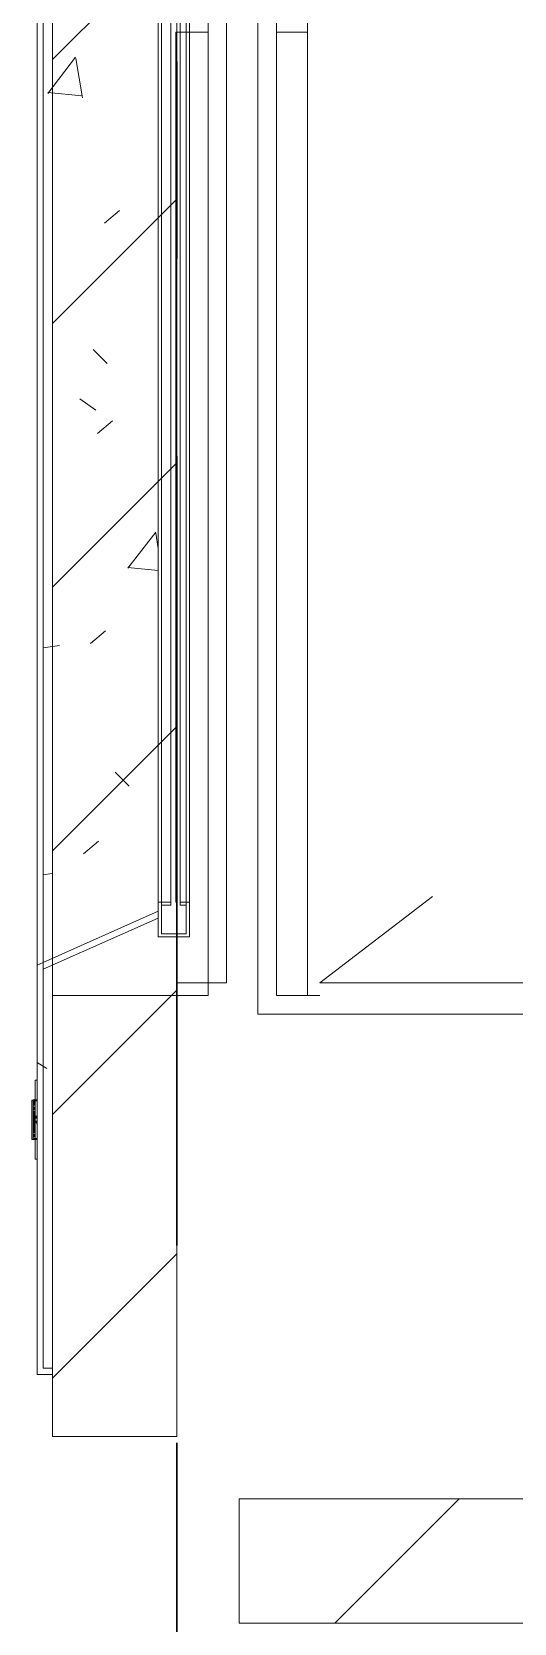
# Model space of a CAD drawing. Header units: millimetres. Extents: x -4000 to 187956, y -58990 to 162485.
# Drawn here: x 122766 to 123543, y 10400 to 12960 of the extents above; entities that cross this region are included whole.
import ezdxf

# ---------------------------------------------------------------- set-up
doc = ezdxf.new("R2010")
doc.units = ezdxf.units.MM
for name, pattern in [('Dash', [600, 300, -300]), ('Dash_2_', [635, 317.5, -317.5]), ('Grid Line', [2222.5, 1270, -317.5, 317.5, -317.5]), ('Grid Line 12_5mm', [2150, 1250, -300, 300, -300])]:
    doc.linetypes.add(name, pattern=pattern)
for name, color, linetype, lineweight in [('A-DOOR', 31, 'Continuous', 13), ('A-DOOR-HDLN', 31, 'Dash_2_', 13), ('A-WALL', 113, 'Continuous', 13), ('A-WALL-PATT', 111, 'Continuous', 13), ('S-GRID', 1, 'Continuous', 30)]:
    doc.layers.add(name, color=color, linetype=linetype, lineweight=lineweight)
pattern_1 = [(45, (0, 0), (-212.132, 212.132), [])]

# ---------------------------------------------------------------- blocks, each defined once
blk = doc.blocks.new('VSC-THANG MÁY 2 - 3060x4090-335206-FFS - TANG 1')
at = {"layer": 'A-DOOR', "lineweight": 9}
h = blk.add_hatch(dxfattribs=at)
h.set_pattern_fill('FP_27', color=256, style=0, pattern_type=2)
h.set_pattern_definition([(142.528, (13035, -101435.83), (63.7548, 665.734), [73.55, -809.046]), (84.53, (13035, -101435.8), (-764.226, -128.79), [55.732, -613.048]), (189.565, (13040.3, -101380.35), (-700.4678, 536.9537), [64.584, -710.419]), (138.764, (12831.8, -101435.8), (168.169, 990.573), [109.674, -1206.419]), (186.066, (12845.8, -101353.3), (-989.697, 867.525), [97.033, -1067.36]), (80.365, (12831.8, -101435.8), (-989.706, 867.516), [83.729, -921.017]), (112.792, (12882.6, -101343), (409.058, 554.0287), [70.493, -775.42]), (53.56, (12882.6, -101343), (-736.752, 225.836), [57.39, -631.287]), (162.958, (12916.7, -101296.84), (-327.689, 779.8634), [64.216, -706.372]), (130.028, (13035.01, -101435.83), (-338.21994, 11.28834), [31.734, -595.261, 31.734, -1249.664]), (130.028, (13035.01, -101435.83), (-338.21994, 11.28834), [-658.73, -612.571, 31.734, -605.359]), (98.201, (13035, -101435.83), (-400.7246, 244.1681), [30.681, -324.475, 30.681, -796.312]), (98.201, (13035, -101435.83), (-400.7246, 244.1681), [-385.837, -561.556, 30.681, -204.075]), (55.11, (13035, -101642.8), (22.91264, 495.4734), [31.494, -207.094, 31.494, -1700.653]), (55.11, (13035, -101642.8), (22.91264, 495.4734), [-270.081, -712.9, 31.494, -956.259]), (44.913, (13035, -101735.63), (-101.7087, 541.2912), [31.985, -283.018, 31.985, -1182.474]), (44.913, (13035, -101735.63), (-101.7087, 541.2912), [-346.988, -470.082, 31.985, -680.407])])
h.paths.add_polyline_path([(1583, -100), (1500.6, 85), (-1350.6, 85), (-1433, -100), (602.7, -100)])
h = blk.add_hatch(dxfattribs=at)
h.set_pattern_fill('FP_28', color=256, style=0, pattern_type=2)
h.set_pattern_definition([(140, (13035, -122885), (63.7558, 728.7365), [76.2, -838.2]), (85, (13035, -122885), (-764.2276, -140.9716), [60.96, -670.56]), (190.451, (13040.3, -122824.3), (-700.4668, 587.77), [64.76, -712.36]), (136.184, (12831.8, -122885), (168.171, 1084.316), [114.3, -1257.3]), (186.636, (12845.8, -122794.6), (-989.71, 949.61), [97.14, -1068.54]), (81.184, (12831.8, -122885), (-989.701, 949.621), [91.44, -1005.84]), (111, (12882.6, -122783.4), (409.0606, 606.458), [76.2, -838.2]), (56, (12882.6, -122783.4), (-736.753, 247.2083), [60.96, -670.56]), (161.451, (12916.7, -122732.86), (-327.6855, 853.6683), [64.76, -712.36]), (127.5, (13035, -122885), (-338.2201, 12.3547), [33.528, -628.904, 33.528, -647.192, -673.1]), (127.5, (13035, -122885), (-338.2201, 12.3547), [-1343.152, 33.528, -639.572]), (97.5, (13035, -122885), (-400.7221, 267.2789), [33.528, -354.584, 33.528, -613.664, -256.54]), (97.5, (13035, -122885), (-400.7221, 267.2789), [-1035.304, 33.528, -223.012]), (57.5, (13035, -123111.57), (22.91534, 542.36333), [33.528, -220.472, 33.528, -1810.512]), (57.5, (13035, -123111.57), (22.91534, 542.36333), [-287.528, -758.952, 33.528, -1018.032]), (47.5, (13035, -123213.17), (-101.7071, 592.517), [33.528, -296.672, 33.528, -1239.52]), (47.5, (13035, -123213.17), (-101.7071, 592.517), [-363.728, -492.76, 33.528, -713.232])])
h.paths.add_polyline_path([(2235, -110), (2235, -85), (-2085, -85), (-2085, -110), (1770.7, -110)])
at = {"layer": 'A-DOOR', "color": 5, "lineweight": 15}
for p, q in [((-1380.9, 135), (1530.9, 135)), ((1530.9, 135), (1530.9, 116)), ((2235, -85), (2235, -110)), ((2235, -110), (-2085, -110)), ((1761.5, -110), (1761.5, -113.2)), ((1888.5, -113.2), (1761.5, -113.2)), ((1793.3, -113.2), (1793.3, -116.3)), ((1793.3, -116.3), (1797.5, -116.3)), ((1793.4, -116.3), (1793.4, -118.5)), ((1793.4, -118.5), (1794.5, -118.5)), ((1793.4, -118.5), (1856.9, -118.5)), ((1794.8, -113.2), (1794.8, -114.8)), ((1797.7, -116.3), (1802.5, -116.3)), ((1802.7, -116.3), (1809.1, -116.3)), ((1816.8, -116.3), (1809.3, -116.3)), ((1809.3, -116.3), (1816.8, -116.3)), ((1825, -116.3), (1817, -116.3)), ((1856.9, -116.3), (1825.2, -116.3)), ((1855.2, -114.8), (1855.2, -113.2)), ((1855.7, -116.3), (1856.8, -116.3)), ((1855.9, -118.5), (1856.9, -118.5)), ((1856.8, -116.3), (1856.8, -113.2)), ((1856.9, -118.5), (1856.9, -116.3)), ((1888.5, -113.2), (1888.5, -110))]:
    blk.add_line(p, q, dxfattribs=at)
at = {"layer": 'A-DOOR', "color": 171, "lineweight": 15}
for p, q in [((1525.9, 130), (-1375.9, 130)), ((1480, 130), (-1330, 130)), ((1475, 135), (-1325, 135)), ((1475, 130), (1475, 135)), ((1475, 135), (1530.9, 135)), ((1475, 130), (1475, 135)), ((1525.9, 130), (1480, 130)), ((1480, 130), (1480, 120)), ((1525.9, 116), (1525.9, 130)), ((1525.9, 116), (1525.9, 130)), ((1530.9, 135), (1530.9, 116)), ((1480, 120), (-1330, 120)), ((1530.9, 115), (1530.9, 85)), ((1530.9, 85), (-1380.9, 85)), ((1500.6, 85), (1583, -100)), ((-2085, -85), (2235, -85)), ((-2075, -100), (2225, -100)), ((1583, -100), (-1433, -100)), ((1576.5, -110), (1572.1, -100)), ((1576.5, -110), (1572.1, -100)), ((1583, -100), (2225, -100)), ((2225, -100), (2225, -85)), ((2225, -100), (2225, -85)), ((2235, -85), (2235, -110)), ((1576.5, -110), (-1426.5, -110)), ((1761.5, -110), (1576.5, -110)), ((1761.5, -110), (1888.5, -110)), ((1761.5, -110), (1761.5, -113.2)), ((1761.5, -113.2), (1793.3, -113.2)), ((1793.3, -110), (1793.3, -113.2)), ((1793.3, -113.2), (1793.3, -116.3)), ((1793.3, -116.3), (1794.3, -116.3)), ((1793.3, -116.3), (1794.3, -116.3)), ((1797.4, -116.3), (1793.4, -116.3)), ((1794.5, -116.3), (1793.4, -116.3)), ((1794.5, -118.5), (1808.6, -118.5)), ((1794.8, -110), (1794.8, -113.2)), ((1794.8, -114.8), (1795.9, -114.8)), ((1794.8, -114.8), (1798.7, -114.8)), ((1802.5, -116.3), (1797.7, -116.3)), ((1798.9, -114.8), (1802.4, -114.8)), ((1809.1, -116.3), (1802.7, -116.3)), ((1804.1, -114.8), (1809.1, -114.8)), ((1808.7, -118.5), (1806.1, -118.5)), ((1808.7, -118.5), (1806.1, -118.5)), ((1841.1, -118.5), (1809.2, -118.5)), ((1841.1, -118.5), (1809.2, -118.5)), ((1811, -114.8), (1816.8, -114.8)), ((1817, -116.3), (1825, -116.3)), ((1817.2, -114.8), (1832.8, -114.8)), ((1825.2, -116.3), (1833.2, -116.3)), ((1833.2, -114.8), (1840.1, -114.8)), ((1833.4, -116.3), (1840.9, -116.3)), ((1840.9, -114.8), (1846.3, -114.8)), ((1841.1, -116.3), (1847.5, -116.3)), ((1844.2, -118.5), (1841.7, -118.5)), ((1844.2, -118.5), (1841.7, -118.5)), ((1841.7, -118.5), (1855.9, -118.5)), ((1847.6, -114.8), (1852.7, -114.8)), ((1847.7, -116.3), (1852.5, -116.3)), ((1852.7, -116.3), (1855.7, -116.3)), ((1854.1, -114.8), (1855.2, -114.8)), ((1854.1, -114.8), (1855.2, -114.8)), ((1855.2, -113.2), (1855.2, -110)), ((1855.7, -116.3), (1856.8, -116.3)), ((1855.7, -116.3), (1856.8, -116.3)), ((1856.9, -116.3), (1855.9, -116.3)), ((1856.8, -113.2), (1856.8, -110)), ((1856.8, -113.2), (1888.5, -113.2)), ((1856.8, -116.3), (1856.8, -113.2)), ((1888.5, -110), (1888.5, -113.2)), ((2235, -110), (1888.5, -110))]:
    blk.add_line(p, q, dxfattribs=at)
at = {"layer": 'A-DOOR', "color": 161, "lineweight": 15}
for p, q in [((1475, 120), (1475, 130)), ((1475, 120), (1475, 130)), ((1480, 130), (1480, 120)), ((1480, 105), (-1330, 105)), ((1475, 120), (-1325, 120)), ((75, 113), (75, 115)), ((75, 115), (1475, 115)), ((1475, 113), (75, 113)), ((1480, 120), (1475, 120)), ((1475, 115), (1475, 113)), ((1480, 105), (1480, 90)), ((1525.9, 90), (1525.9, 115)), ((1525.9, 90), (1525.9, 115)), ((1530.9, 115), (1530.9, 85)), ((1525.9, 90), (-1375.9, 90)), ((1500.6, 85), (-1350.6, 85)), ((1480, 90), (-1330, 90)), ((1475, 85), (1475, 90)), ((1475, 85), (1475, 90)), ((1480, 90), (1525.9, 90)), ((1572.1, -100), (1489.7, 85)), ((1572.1, -100), (1489.7, 85)), ((1530.9, 85), (1500.6, 85)), ((1500.6, 85), (1583, -100)), ((2225, -85), (-2075, -85)), ((2235, -85), (2225, -85)), ((1793.3, -110), (1761.5, -110)), ((1793.3, -110), (1761.5, -110)), ((1793.3, -110), (1793.3, -113.2)), ((1794.3, -110), (1793.3, -110)), ((1793.3, -113.2), (1793.3, -116.3)), ((1793.3, -116.3), (1794.3, -116.3)), ((1793.3, -116.3), (1794.3, -116.3)), ((1802.5, -110), (1794.3, -110)), ((1794.8, -113.2), (1794.8, -114.8)), ((1794.8, -113.2), (1794.8, -114.8)), ((1797.3, -116.3), (1794.8, -116.3)), ((1795.9, -116.3), (1794.8, -116.3)), ((1795.9, -114.8), (1798.7, -114.8)), ((1797.3, -116.3), (1795.9, -116.3)), ((1802.4, -116.3), (1797.5, -116.3)), ((1802.4, -116.3), (1797.5, -116.3)), ((1798.9, -114.8), (1802.4, -114.8)), ((1816.8, -110), (1802.5, -110)), ((1809.1, -116.3), (1803.7, -116.3)), ((1808.6, -116.3), (1803.7, -116.3)), ((1804.1, -114.8), (1809.1, -114.8)), ((1806.1, -116.3), (1808.7, -116.3)), ((1806.1, -116.3), (1808.7, -116.3)), ((1809.2, -116.3), (1811.7, -116.3)), ((1809.2, -116.3), (1811.7, -116.3)), ((1809.3, -118.5), (1817, -118.5)), ((1816.8, -116.3), (1809.9, -116.3)), ((1811, -114.8), (1816.8, -114.8)), ((1811.7, -116.3), (1815.7, -116.3)), ((1811.7, -116.3), (1815.7, -116.3)), ((1825, -110), (1816.8, -110)), ((1816.9, -116.3), (1820.3, -116.3)), ((1816.9, -116.3), (1825, -116.3)), ((1817, -118.5), (1841.1, -118.5)), ((1817.2, -114.8), (1818.8, -114.8)), ((1825, -116.3), (1817.2, -116.3)), ((1820.8, -114.8), (1819.6, -114.8)), ((1819.6, -114.8), (1820.8, -114.8)), ((1820.3, -116.3), (1825, -116.3)), ((1820.8, -113.3), (1820.8, -114.8)), ((1822.5, -114.8), (1820.8, -114.8)), ((1820.8, -114.8), (1822.5, -114.8)), ((1822.5, -114.8), (1822.5, -113.2)), ((1822.5, -113.2), (1822.5, -114.8)), ((1822.5, -113.2), (1822.5, -114.8)), ((1822.5, -114.8), (1827.1, -114.8)), ((1827.1, -114.8), (1822.5, -114.8)), ((1833.2, -110), (1825, -110)), ((1825.2, -116.3), (1830.1, -116.3)), ((1825.2, -116.3), (1830.1, -116.3)), ((1832.8, -116.3), (1825.2, -116.3)), ((1827.5, -113.2), (1827.5, -114.4)), ((1827.5, -113.2), (1827.5, -114.4)), ((1827.5, -113.2), (1827.5, -114.4)), ((1827.5, -114.8), (1829.2, -114.8)), ((1829.2, -114.8), (1827.5, -114.8)), ((1829.2, -113.2), (1829.2, -114.8)), ((1829.2, -114.8), (1830.4, -114.8)), ((1830.4, -114.8), (1829.2, -114.8)), ((1830.1, -116.3), (1833.3, -116.3)), ((1830.1, -116.3), (1833.3, -116.3)), ((1830.4, -113.2), (1830.4, -114.8)), ((1830.4, -114.8), (1832.8, -114.8)), ((1840.9, -110), (1833.2, -110)), ((1833.2, -114.8), (1840.1, -114.8)), ((1840.1, -116.3), (1833.4, -116.3)), ((1833.5, -116.3), (1841, -116.3)), ((1833.5, -116.3), (1834.7, -116.3)), ((1834.7, -116.3), (1841, -116.3)), ((1847.5, -110), (1840.9, -110)), ((1840.9, -114.8), (1846.3, -114.8)), ((1846.3, -116.3), (1841.1, -116.3)), ((1841.7, -116.3), (1844.2, -116.3)), ((1841.7, -116.3), (1843.6, -116.3)), ((1846.3, -116.3), (1841.8, -116.3)), ((1843.6, -116.3), (1844.2, -116.3)), ((1855.7, -110), (1847.5, -110)), ((1847.6, -114.8), (1851.1, -114.8)), ((1851.1, -116.3), (1847.8, -116.3)), ((1851.1, -116.3), (1847.8, -116.3)), ((1851.1, -114.8), (1852.7, -114.8)), ((1852.7, -116.3), (1851.1, -116.3)), ((1852.7, -116.3), (1851.1, -116.3)), ((1854.1, -116.3), (1852.9, -116.3)), ((1855.2, -116.3), (1852.9, -116.3)), ((1855.2, -116.3), (1854.1, -116.3)), ((1855.2, -114.8), (1855.2, -113.2)), ((1855.2, -114.8), (1855.2, -113.2)), ((1856.8, -110), (1855.7, -110)), ((1855.7, -116.3), (1856.8, -116.3)), ((1855.7, -116.3), (1856.8, -116.3)), ((1888.5, -110), (1856.8, -110)), ((1856.8, -113.2), (1856.8, -110)), ((1888.5, -110), (1856.8, -110)), ((1856.8, -116.3), (1856.8, -113.2))]:
    blk.add_line(p, q, dxfattribs=at)
at = {"layer": 'A-DOOR', "color": 151, "lineweight": 15}
for p, q in [((1475, 105), (-1325, 105)), ((75, 115), (75, 113)), ((75, 115), (1475, 115)), ((75, 113), (1475, 113)), ((1475, 115), (1475, 113)), ((1475, 90), (1475, 105)), ((1475, 105), (1480, 105)), ((1475, 90), (1475, 105)), ((1480, 105), (1480, 90)), ((1489.7, 85), (-1339.7, 85)), ((1475, 85), (-1325, 85)), ((1500.6, 85), (1475, 85)), ((1489.7, 85), (1500.6, 85)), ((1794.3, -110), (1793.3, -110)), ((1794.3, -110), (1793.3, -110)), ((1793.3, -110), (1793.3, -113.2)), ((1793.3, -116.3), (1794.3, -116.3)), ((1802.4, -110), (1794.8, -110)), ((1795.9, -110), (1794.8, -110)), ((1794.8, -110), (1794.8, -113.2)), ((1794.8, -110), (1794.8, -113.2)), ((1794.8, -110), (1795.9, -110)), ((1794.8, -110), (1802.4, -110)), ((1794.8, -114.8), (1795.9, -114.8)), ((1794.8, -114.8), (1795.9, -114.8)), ((1794.8, -114.8), (1795.9, -114.8)), ((1794.8, -114.8), (1795.9, -114.8)), ((1797.4, -116.3), (1795.6, -116.3)), ((1795.6, -116.3), (1797.5, -116.3)), ((1795.6, -116.3), (1797.5, -116.3)), ((1802.5, -116.3), (1797.7, -116.3)), ((1797.7, -116.3), (1802.5, -116.3)), ((1797.7, -116.3), (1802.5, -116.3)), ((1808.6, -116.3), (1803.6, -116.3)), ((1803.6, -116.3), (1808.6, -116.3)), ((1803.6, -116.3), (1808.6, -116.3)), ((1809.1, -110), (1803.7, -110)), ((1803.7, -110), (1809.1, -110)), ((1816.8, -110), (1809.9, -110)), ((1809.9, -110), (1816.8, -110)), ((1815.6, -116.3), (1809.9, -116.3)), ((1832.8, -110), (1817.2, -110)), ((1817.2, -110), (1832.8, -110)), ((1825, -116.3), (1817.2, -116.3)), ((1819.6, -110), (1819.6, -113.2)), ((1819.6, -110), (1819.6, -113.2)), ((1819.6, -114.8), (1820.7, -114.8)), ((1820.8, -110), (1820.8, -112.6)), ((1820.8, -110), (1820.8, -112.6)), ((1822.5, -113.2), (1820.9, -113.2)), ((1820.9, -113.2), (1822.5, -113.2)), ((1821.2, -113.2), (1821.2, -114.8)), ((1822.5, -114.8), (1821.2, -114.8)), ((1821.2, -114.8), (1822.5, -114.8)), ((1822.5, -111.5), (1822.5, -110)), ((1822.5, -110), (1822.5, -111.5)), ((1822.5, -110), (1822.5, -111.5)), ((1822.5, -111.5), (1822.5, -110)), ((1822.5, -110), (1822.5, -111.5)), ((1822.5, -110), (1822.5, -111.5)), ((1822.5, -113.2), (1822.5, -111.9)), ((1822.5, -111.9), (1822.5, -113.2)), ((1822.5, -111.9), (1822.5, -113.2)), ((1822.5, -113.2), (1822.5, -111.9)), ((1822.5, -111.9), (1822.5, -113.2)), ((1822.5, -111.9), (1822.5, -113.2)), ((1822.5, -113.2), (1822.5, -114.8)), ((1822.5, -113.2), (1827.5, -113.2)), ((1827.5, -113.2), (1822.5, -113.2)), ((1822.5, -114.8), (1827.1, -114.8)), ((1832.8, -116.3), (1825.2, -116.3)), ((1827.5, -110), (1827.5, -113.2)), ((1827.5, -110), (1827.5, -113.2)), ((1827.5, -110), (1827.5, -113.2)), ((1827.5, -110), (1827.5, -113.2)), ((1827.5, -110), (1827.5, -113.2)), ((1827.5, -110), (1827.5, -113.2)), ((1827.5, -113.2), (1827.5, -114.4)), ((1827.5, -114.8), (1828.8, -114.8)), ((1828.8, -114.8), (1827.5, -114.8)), ((1827.6, -113.2), (1829.1, -113.2)), ((1829.1, -113.2), (1827.6, -113.2)), ((1828.8, -113.4), (1828.8, -114.8)), ((1829.2, -110), (1829.2, -112.2)), ((1829.2, -110), (1829.2, -112.2)), ((1829.2, -113.2), (1830.4, -113.2)), ((1830.4, -113.2), (1829.2, -113.2)), ((1829.3, -114.8), (1830.4, -114.8)), ((1830.4, -110), (1830.4, -111.5)), ((1830.4, -110), (1830.4, -111.5)), ((1840.1, -110), (1833.2, -110)), ((1833.2, -110), (1840.1, -110)), ((1840.1, -116.3), (1833.4, -116.3)), ((1846.3, -110), (1840.9, -110)), ((1840.9, -110), (1846.3, -110)), ((1846.4, -116.3), (1841.7, -116.3)), ((1841.8, -116.3), (1846.4, -116.3)), ((1841.8, -116.3), (1846.4, -116.3)), ((1855.2, -110), (1847.6, -110)), ((1847.6, -110), (1855.2, -110)), ((1852.5, -116.3), (1847.6, -116.3)), ((1847.7, -116.3), (1852.5, -116.3)), ((1847.7, -116.3), (1852.5, -116.3)), ((1854.4, -116.3), (1852.7, -116.3)), ((1852.7, -116.3), (1854.4, -116.3)), ((1852.7, -116.3), (1854.4, -116.3)), ((1855.2, -110), (1854.1, -110)), ((1854.1, -110), (1855.2, -110)), ((1854.1, -114.8), (1855.2, -114.8)), ((1854.1, -114.8), (1855.2, -114.8)), ((1854.1, -114.8), (1855.2, -114.8)), ((1854.1, -114.8), (1855.2, -114.8)), ((1855.2, -113.2), (1855.2, -111)), ((1855.2, -113.2), (1855.2, -111)), ((1856.8, -110), (1855.7, -110)), ((1856.8, -110), (1855.7, -110)), ((1855.7, -116.3), (1856.8, -116.3)), ((1856.8, -113.2), (1856.8, -110))]:
    blk.add_line(p, q, dxfattribs=at)
at = {"layer": 'A-DOOR', "color": 255, "lineweight": 15}
for p, q in [((1794.3, -110), (1793.3, -110)), ((1794.3, -110), (1793.3, -110)), ((1794.8, -113.2), (1794.8, -114.8)), ((1795.9, -116.3), (1794.8, -116.3)), ((1795.9, -116.3), (1794.8, -116.3)), ((1798.9, -110), (1795.9, -110)), ((1795.9, -110), (1798.9, -110)), ((1797.3, -116.3), (1795.9, -116.3)), ((1797.3, -116.3), (1795.9, -116.3)), ((1797.3, -114.8), (1798.7, -114.8)), ((1797.3, -114.8), (1798.7, -114.8)), ((1798.9, -116.3), (1797.5, -116.3)), ((1798.9, -116.3), (1797.5, -116.3)), ((1802.4, -110), (1798.9, -110)), ((1798.9, -110), (1802.4, -110)), ((1798.9, -114.8), (1802.4, -114.8)), ((1798.9, -114.8), (1802.4, -114.8)), ((1802.4, -116.3), (1798.9, -116.3)), ((1802.4, -116.3), (1798.9, -116.3)), ((1809.1, -110), (1803.7, -110)), ((1803.7, -110), (1809.1, -110)), ((1808.6, -116.3), (1803.7, -116.3)), ((1808.7, -116.3), (1804.4, -116.3)), ((1805.1, -114.8), (1809.1, -114.8)), ((1805.1, -114.8), (1809.1, -114.8)), ((1816.8, -110), (1809.9, -110)), ((1809.9, -110), (1816.8, -110)), ((1815.6, -116.3), (1809.9, -116.3)), ((1809.9, -116.3), (1815.6, -116.3)), ((1809.9, -116.3), (1815.6, -116.3)), ((1811.7, -114.8), (1816.8, -114.8)), ((1811.7, -114.8), (1816.8, -114.8)), ((1819.6, -110), (1817.2, -110)), ((1817.2, -110), (1819.6, -110)), ((1817.2, -114.8), (1818.8, -114.8)), ((1817.2, -114.8), (1818.8, -114.8)), ((1825, -116.3), (1817.2, -116.3)), ((1817.2, -116.3), (1825, -116.3)), ((1817.2, -116.3), (1825, -116.3)), ((1820.8, -110), (1819.6, -110)), ((1819.6, -110), (1820.8, -110)), ((1820.8, -110), (1819.6, -110)), ((1819.6, -110), (1820.8, -110)), ((1822.5, -110), (1820.8, -110)), ((1820.8, -110), (1822.5, -110)), ((1822.5, -110), (1820.8, -110)), ((1820.8, -110), (1822.5, -110)), ((1821.2, -110), (1821.2, -112.3)), ((1821.2, -110), (1821.2, -112.3)), ((1822.5, -113.2), (1821.2, -113.2)), ((1821.2, -113.2), (1822.5, -113.2)), ((1822.5, -114.8), (1821.2, -114.8)), ((1821.2, -114.8), (1822.5, -114.8)), ((1822.5, -110), (1827.5, -110)), ((1827.5, -110), (1822.5, -110)), ((1822.5, -110), (1822.5, -111.5)), ((1822.5, -110), (1827.5, -110)), ((1827.5, -110), (1822.5, -110)), ((1822.5, -110), (1822.5, -111.5)), ((1822.5, -111.9), (1822.5, -113.2)), ((1822.5, -111.9), (1822.5, -113.2)), ((1822.5, -113.2), (1822.5, -114.8)), ((1825, -116.3), (1825, -114.8)), ((1832.8, -116.3), (1825.2, -116.3)), ((1825.2, -116.3), (1832.8, -116.3)), ((1825.2, -116.3), (1832.8, -116.3)), ((1827.5, -110), (1829.2, -110)), ((1829.2, -110), (1827.5, -110)), ((1827.5, -110), (1827.5, -113.2)), ((1827.5, -110), (1829.2, -110)), ((1829.2, -110), (1827.5, -110)), ((1827.5, -110), (1827.5, -113.2)), ((1827.5, -113.2), (1827.5, -114.4)), ((1827.5, -114.8), (1828.8, -114.8)), ((1828.8, -114.8), (1827.5, -114.8)), ((1828.8, -110), (1828.8, -112.5)), ((1828.8, -110), (1828.8, -112.5)), ((1829.2, -110), (1830.4, -110)), ((1830.4, -110), (1829.2, -110)), ((1829.2, -110), (1830.4, -110)), ((1830.4, -110), (1829.2, -110)), ((1832.8, -110), (1830.4, -110)), ((1830.4, -110), (1832.8, -110)), ((1830.4, -114.8), (1832.8, -114.8)), ((1830.4, -114.8), (1832.8, -114.8)), ((1840.1, -110), (1833.2, -110)), ((1833.2, -110), (1840.1, -110)), ((1833.2, -114.8), (1834.7, -114.8)), ((1833.2, -114.8), (1834.7, -114.8)), ((1840.1, -116.3), (1833.4, -116.3)), ((1833.4, -116.3), (1840.1, -116.3)), ((1833.4, -116.3), (1840.1, -116.3)), ((1835.2, -114.8), (1840.1, -114.8)), ((1835.2, -114.8), (1840.1, -114.8)), ((1846.3, -110), (1840.9, -110)), ((1840.9, -110), (1846.3, -110)), ((1845.6, -116.3), (1841.7, -116.3)), ((1846.3, -116.3), (1841.8, -116.3)), ((1842.7, -114.8), (1846.3, -114.8)), ((1842.7, -114.8), (1846.3, -114.8)), ((1845.6, -114.8), (1845.6, -116.3)), ((1851.1, -110), (1847.6, -110)), ((1847.6, -110), (1851.1, -110)), ((1847.7, -114.8), (1851.1, -114.8)), ((1847.7, -114.8), (1851.1, -114.8)), ((1851.1, -116.3), (1847.8, -116.3)), ((1851.1, -116.3), (1847.8, -116.3)), ((1854.1, -110), (1851.1, -110)), ((1851.1, -110), (1854.1, -110)), ((1852.7, -116.3), (1851.1, -116.3)), ((1852.7, -116.3), (1851.1, -116.3)), ((1854.1, -116.3), (1852.9, -116.3)), ((1854.1, -116.3), (1852.9, -116.3)), ((1855.2, -116.3), (1854.1, -116.3)), ((1855.2, -116.3), (1854.1, -116.3)), ((1855.2, -114.8), (1855.2, -113.2)), ((1856.8, -110), (1855.7, -110)), ((1856.8, -110), (1855.7, -110))]:
    blk.add_line(p, q, dxfattribs=at)
at = {"layer": 'A-DOOR', "color": 50, "lineweight": 15}
for p, q in [((1794.3, -110), (1793.3, -110)), ((1795.9, -110), (1794.8, -110)), ((1795.9, -110), (1794.8, -110)), ((1795.9, -110), (1794.8, -110)), ((1795.9, -110), (1794.8, -110)), ((1794.8, -110), (1795.9, -110)), ((1794.8, -110), (1795.9, -110)), ((1794.8, -110), (1794.8, -113.2)), ((1795.9, -110), (1794.8, -110)), ((1795.9, -110), (1794.8, -110)), ((1794.8, -110), (1795.9, -110)), ((1794.8, -110), (1795.9, -110)), ((1794.8, -114.8), (1795.9, -114.8)), ((1794.8, -114.8), (1795.9, -114.8)), ((1795.9, -116.3), (1794.8, -116.3)), ((1795.9, -116.3), (1794.8, -116.3)), ((1802.5, -110), (1795.6, -110)), ((1797.5, -110), (1795.6, -110)), ((1802.5, -110), (1795.6, -110)), ((1797.5, -110), (1795.6, -110)), ((1802.5, -110), (1795.6, -110)), ((1795.6, -116.3), (1797.5, -116.3)), ((1795.6, -116.3), (1797.5, -116.3)), ((1795.6, -116.3), (1797.5, -116.3)), ((1802.5, -110), (1795.9, -110)), ((1798.9, -110), (1795.9, -110)), ((1798.9, -110), (1795.9, -110)), ((1798.9, -110), (1795.9, -110)), ((1798.9, -110), (1795.9, -110)), ((1795.9, -110), (1798.9, -110)), ((1795.9, -110), (1798.9, -110)), ((1798.9, -110), (1795.9, -110)), ((1798.9, -110), (1795.9, -110)), ((1795.9, -110), (1798.9, -110)), ((1795.9, -110), (1798.9, -110)), ((1802.5, -110), (1795.9, -110)), ((1797.3, -116.3), (1795.9, -116.3)), ((1797.3, -116.3), (1795.9, -116.3)), ((1797.3, -114.8), (1798.7, -114.8)), ((1797.3, -114.8), (1798.7, -114.8)), ((1797.3, -114.8), (1798.7, -114.8)), ((1797.3, -114.8), (1798.7, -114.8)), ((1802.5, -110), (1797.5, -110)), ((1802.5, -110), (1797.5, -110)), ((1797.5, -113.2), (1798.9, -113.2)), ((1798.9, -116.3), (1797.5, -116.3)), ((1802.4, -116.3), (1797.5, -116.3)), ((1797.7, -116.3), (1802.5, -116.3)), ((1797.7, -116.3), (1802.5, -116.3)), ((1797.7, -116.3), (1802.5, -116.3)), ((1802.4, -110), (1798.9, -110)), ((1802.4, -110), (1798.9, -110)), ((1802.4, -110), (1798.9, -110)), ((1802.4, -110), (1798.9, -110)), ((1798.9, -110), (1802.4, -110)), ((1798.9, -110), (1802.4, -110)), ((1802.4, -110), (1798.9, -110)), ((1802.4, -110), (1798.9, -110)), ((1798.9, -110), (1802.4, -110)), ((1798.9, -110), (1802.4, -110)), ((1798.9, -114.8), (1802.4, -114.8)), ((1798.9, -114.8), (1802.4, -114.8)), ((1798.9, -114.8), (1802.4, -114.8)), ((1798.9, -114.8), (1802.4, -114.8)), ((1802.4, -116.3), (1798.9, -116.3)), ((1801.3, -113.2), (1802.5, -113.2)), ((1809.1, -110), (1803.6, -110)), ((1809.1, -110), (1803.6, -110)), ((1809.1, -110), (1803.6, -110)), ((1809.1, -110), (1803.6, -110)), ((1809.1, -110), (1803.6, -110)), ((1809.1, -110), (1803.7, -110)), ((1809.1, -110), (1803.7, -110)), ((1809.1, -110), (1803.7, -110)), ((1809.1, -110), (1803.7, -110)), ((1809.1, -110), (1803.7, -110)), ((1803.7, -110), (1809.1, -110)), ((1803.7, -110), (1809.1, -110)), ((1809.1, -110), (1803.7, -110)), ((1809.1, -110), (1803.7, -110)), ((1803.7, -110), (1809.1, -110)), ((1803.7, -110), (1809.1, -110)), ((1809.1, -110), (1803.7, -110)), ((1804.2, -116.3), (1808.6, -116.3)), ((1804.2, -116.3), (1808.6, -116.3)), ((1804.2, -116.3), (1808.6, -116.3)), ((1808.6, -116.3), (1804.3, -116.3)), ((1808.6, -116.3), (1804.3, -116.3)), ((1808.6, -116.3), (1804.3, -116.3)), ((1804.4, -113.2), (1805.8, -113.2)), ((1805.8, -113.2), (1804.4, -113.2)), ((1804.4, -113.2), (1805.8, -113.2)), ((1805.8, -113.2), (1804.4, -113.2)), ((1804.4, -113.2), (1805.8, -113.2)), ((1808.7, -116.3), (1804.4, -116.3)), ((1804.4, -116.3), (1808.7, -116.3)), ((1804.4, -116.3), (1808.7, -116.3)), ((1805.1, -114.8), (1809.1, -114.8)), ((1805.1, -114.8), (1809.1, -114.8)), ((1805.1, -114.8), (1809.1, -114.8)), ((1805.1, -114.8), (1809.1, -114.8)), ((1806.8, -113.2), (1809.1, -113.2)), ((1809.1, -113.2), (1806.8, -113.2)), ((1806.8, -113.2), (1809.1, -113.2)), ((1809.1, -113.2), (1806.8, -113.2)), ((1806.8, -113.2), (1809.1, -113.2)), ((1816.8, -110), (1809.9, -110)), ((1816.8, -110), (1809.9, -110)), ((1816.8, -110), (1809.9, -110)), ((1816.8, -110), (1809.9, -110)), ((1816.8, -110), (1809.9, -110)), ((1816.8, -110), (1809.9, -110)), ((1816.8, -110), (1809.9, -110)), ((1809.9, -110), (1816.8, -110)), ((1809.9, -110), (1816.8, -110)), ((1816.8, -110), (1809.9, -110)), ((1816.8, -110), (1809.9, -110)), ((1816.8, -110), (1809.9, -110)), ((1816.8, -110), (1809.9, -110)), ((1816.8, -110), (1809.9, -110)), ((1809.9, -110), (1816.8, -110)), ((1809.9, -110), (1816.8, -110)), ((1816.8, -110), (1809.9, -110)), ((1809.9, -113.2), (1812.3, -113.2)), ((1812.3, -113.2), (1809.9, -113.2)), ((1809.9, -113.2), (1812.3, -113.2)), ((1812.3, -113.2), (1809.9, -113.2)), ((1809.9, -113.2), (1812.3, -113.2)), ((1815.7, -116.3), (1809.9, -116.3)), ((1809.9, -116.3), (1815.7, -116.3)), ((1815.7, -116.3), (1809.9, -116.3)), ((1809.9, -116.3), (1815.7, -116.3)), ((1809.9, -116.3), (1815.6, -116.3)), ((1815.6, -116.3), (1809.9, -116.3)), ((1815.6, -116.3), (1809.9, -116.3)), ((1809.9, -116.3), (1815.6, -116.3)), ((1809.9, -116.3), (1815.6, -116.3)), ((1815.6, -116.3), (1809.9, -116.3)), ((1815.6, -116.3), (1809.9, -116.3)), ((1811.7, -114.8), (1816.8, -114.8)), ((1811.7, -114.8), (1816.8, -114.8)), ((1811.7, -114.8), (1816.8, -114.8)), ((1811.7, -114.8), (1816.8, -114.8)), ((1813.6, -113.2), (1816.8, -113.2)), ((1816.8, -113.2), (1813.6, -113.2)), ((1813.6, -113.2), (1816.8, -113.2)), ((1816.8, -113.2), (1813.6, -113.2)), ((1813.6, -113.2), (1816.8, -113.2)), ((1819.6, -110), (1817.2, -110)), ((1819.6, -110), (1817.2, -110)), ((1819.6, -110), (1817.2, -110)), ((1819.6, -110), (1817.2, -110)), ((1819.6, -110), (1817.2, -110)), ((1819.6, -110), (1817.2, -110)), ((1819.6, -110), (1817.2, -110)), ((1817.2, -110), (1819.6, -110)), ((1817.2, -110), (1819.6, -110)), ((1819.6, -110), (1817.2, -110)), ((1819.6, -110), (1817.2, -110)), ((1819.6, -110), (1817.2, -110)), ((1819.6, -110), (1817.2, -110)), ((1819.6, -110), (1817.2, -110)), ((1817.2, -110), (1819.6, -110)), ((1817.2, -110), (1819.6, -110)), ((1819.6, -110), (1817.2, -110)), ((1817.2, -113.2), (1819.6, -113.2)), ((1819.6, -113.2), (1817.2, -113.2)), ((1817.2, -113.2), (1819.6, -113.2)), ((1819.6, -113.2), (1817.2, -113.2)), ((1817.2, -113.2), (1819.6, -113.2)), ((1817.2, -114.8), (1818.8, -114.8)), ((1817.2, -114.8), (1818.8, -114.8)), ((1817.2, -114.8), (1818.8, -114.8)), ((1817.2, -114.8), (1818.8, -114.8)), ((1825, -116.3), (1817.2, -116.3)), ((1817.2, -116.3), (1825, -116.3)), ((1825, -116.3), (1817.2, -116.3)), ((1817.2, -116.3), (1825, -116.3)), ((1817.2, -116.3), (1825, -116.3)), ((1825, -116.3), (1817.2, -116.3)), ((1825, -116.3), (1817.2, -116.3)), ((1817.2, -116.3), (1825, -116.3)), ((1817.2, -116.3), (1825, -116.3)), ((1825, -116.3), (1817.2, -116.3)), ((1825, -116.3), (1817.2, -116.3)), ((1820.7, -110), (1819.6, -110)), ((1820.8, -110), (1819.6, -110)), ((1820.7, -110), (1819.6, -110)), ((1820.7, -110), (1819.6, -110)), ((1820.7, -110), (1819.6, -110)), ((1820.7, -110), (1819.6, -110)), ((1820.7, -110), (1819.6, -110)), ((1820.7, -110), (1819.6, -110)), ((1819.6, -110), (1820.7, -110)), ((1819.6, -110), (1820.7, -110)), ((1820.7, -110), (1819.6, -110)), ((1819.6, -110), (1820.7, -110)), ((1820.7, -110), (1819.6, -110)), ((1820.7, -110), (1819.6, -110)), ((1820.7, -110), (1819.6, -110)), ((1820.7, -110), (1819.6, -110)), ((1819.6, -110), (1820.7, -110)), ((1819.6, -110), (1820.7, -110)), ((1820.8, -110), (1819.6, -110)), ((1819.6, -114.8), (1820.7, -114.8)), ((1819.6, -114.8), (1820.7, -114.8)), ((1819.6, -114.8), (1820.7, -114.8)), ((1819.6, -114.8), (1820.7, -114.8)), ((1819.6, -114.8), (1820.7, -114.8)), ((1819.6, -114.8), (1820.7, -114.8)), ((1822.5, -110), (1821.2, -110)), ((1822.5, -110), (1821.2, -110)), ((1821.2, -110), (1822.5, -110)), ((1822.5, -110), (1821.2, -110)), ((1821.2, -110), (1822.5, -110)), ((1822.5, -110), (1821.2, -110)), ((1822.5, -110), (1821.2, -110)), ((1821.2, -110), (1822.5, -110)), ((1822.5, -110), (1821.2, -110)), ((1821.2, -110), (1822.5, -110)), ((1822.5, -110), (1821.2, -110)), ((1822.5, -110), (1821.2, -110)), ((1822.5, -110), (1821.2, -110)), ((1822.5, -110), (1821.2, -110)), ((1822.5, -110), (1821.2, -110)), ((1822.5, -110), (1821.2, -110)), ((1821.2, -110), (1822.5, -110)), ((1821.2, -110), (1822.5, -110)), ((1822.5, -110), (1821.2, -110)), ((1821.2, -110), (1822.5, -110)), ((1822.5, -110), (1821.2, -110)), ((1822.5, -110), (1821.2, -110)), ((1822.5, -110), (1821.2, -110)), ((1822.5, -110), (1821.2, -110)), ((1821.2, -110), (1822.5, -110)), ((1821.2, -110), (1822.5, -110)), ((1822.5, -110), (1821.2, -110)), ((1821.2, -113.2), (1822.5, -113.2)), ((1822.5, -113.2), (1821.2, -113.2)), ((1821.2, -113.2), (1822.5, -113.2)), ((1822.5, -113.2), (1821.2, -113.2)), ((1821.2, -113.2), (1822.5, -113.2)), ((1822.5, -113.2), (1821.2, -113.2)), ((1821.2, -113.2), (1822.5, -113.2)), ((1821.2, -114.8), (1822.5, -114.8)), ((1821.2, -114.8), (1822.5, -114.8)), ((1821.2, -114.8), (1822.5, -114.8)), ((1821.2, -114.8), (1822.5, -114.8)), ((1821.2, -114.8), (1822.5, -114.8)), ((1821.2, -114.8), (1822.5, -114.8)), ((1821.2, -114.8), (1822.5, -114.8)), ((1825, -110), (1822.5, -110)), ((1822.5, -110), (1822.5, -111.5)), ((1822.5, -110), (1822.5, -111.5)), ((1827.5, -110), (1822.5, -110)), ((1822.5, -110), (1822.5, -111.5)), ((1822.5, -110), (1822.5, -111.5)), ((1825, -110), (1822.5, -110)), ((1825, -110), (1822.5, -110)), ((1825, -110), (1822.5, -110)), ((1825, -110), (1822.5, -110)), ((1825, -110), (1822.5, -110)), ((1827.5, -110), (1822.5, -110)), ((1822.5, -110), (1825, -110)), ((1822.5, -110), (1825, -110)), ((1825, -110), (1822.5, -110)), ((1822.5, -110), (1827.5, -110)), ((1827.5, -110), (1822.5, -110)), ((1825, -110), (1822.5, -110)), ((1825, -110), (1822.5, -110)), ((1825, -110), (1822.5, -110)), ((1822.5, -110), (1825, -110)), ((1822.5, -110), (1827.5, -110)), ((1827.5, -110), (1822.5, -110)), ((1822.5, -111.9), (1822.5, -113.2)), ((1822.5, -111.9), (1822.5, -113.2)), ((1822.5, -111.9), (1822.5, -113.2)), ((1822.5, -111.9), (1822.5, -113.2)), ((1822.5, -113.2), (1822.5, -114.8)), ((1822.5, -113.2), (1827.5, -113.2)), ((1825, -113.2), (1822.5, -113.2)), ((1822.5, -113.2), (1827.5, -113.2)), ((1827.5, -113.2), (1822.5, -113.2)), ((1822.5, -113.2), (1825, -113.2)), ((1822.5, -114.8), (1825, -114.8)), ((1822.5, -114.8), (1825, -114.8)), ((1822.5, -114.8), (1825, -114.8)), ((1822.5, -114.8), (1827, -114.8)), ((1822.5, -114.8), (1825, -114.8)), ((1822.5, -114.8), (1825, -114.8)), ((1827.5, -110), (1825, -110)), ((1827.5, -110), (1825, -110)), ((1827.5, -110), (1825, -110)), ((1827.5, -110), (1825, -110)), ((1827.5, -110), (1825, -110)), ((1827.5, -110), (1825, -110)), ((1825, -110), (1827.5, -110)), ((1825, -110), (1827.5, -110)), ((1827.5, -110), (1825, -110)), ((1827.5, -110), (1825, -110)), ((1827.5, -110), (1825, -110)), ((1827.5, -110), (1825, -110)), ((1825, -110), (1827.5, -110)), ((1827.5, -113.2), (1825, -113.2)), ((1825, -114.8), (1825, -113.2)), ((1825, -113.2), (1827.5, -113.2)), ((1825, -114.8), (1825, -113.2)), ((1825, -116.3), (1825, -114.8)), ((1825, -114.8), (1827, -114.8)), ((1825, -114.8), (1827, -114.8)), ((1825, -114.8), (1827, -114.8)), ((1825, -114.8), (1827, -114.8)), ((1825, -114.8), (1827, -114.8)), ((1825.2, -116.3), (1832.8, -116.3)), ((1832.8, -116.3), (1825.2, -116.3)), ((1825.2, -116.3), (1832.8, -116.3)), ((1832.8, -116.3), (1825.2, -116.3)), ((1825.2, -116.3), (1832.8, -116.3)), ((1832.8, -116.3), (1825.2, -116.3)), ((1832.8, -116.3), (1825.2, -116.3)), ((1825.2, -116.3), (1832.8, -116.3)), ((1825.2, -116.3), (1832.8, -116.3)), ((1832.8, -116.3), (1825.2, -116.3)), ((1832.8, -116.3), (1825.2, -116.3)), ((1828.8, -110), (1827.5, -110)), ((1827.5, -110), (1828.8, -110)), ((1828.8, -110), (1827.5, -110)), ((1827.5, -110), (1828.8, -110)), ((1828.8, -110), (1827.5, -110)), ((1827.5, -110), (1827.5, -113.2)), ((1827.5, -110), (1827.5, -113.2)), ((1828.8, -110), (1827.5, -110)), ((1827.5, -110), (1828.8, -110)), ((1828.8, -110), (1827.5, -110)), ((1827.5, -110), (1828.8, -110)), ((1828.8, -110), (1827.5, -110)), ((1827.5, -110), (1827.5, -113.2)), ((1827.5, -110), (1827.5, -113.2)), ((1828.8, -110), (1827.5, -110)), ((1828.8, -110), (1827.5, -110)), ((1828.8, -110), (1827.5, -110)), ((1828.8, -110), (1827.5, -110)), ((1828.8, -110), (1827.5, -110)), ((1828.8, -110), (1827.5, -110)), ((1827.5, -110), (1828.8, -110)), ((1827.5, -110), (1828.8, -110)), ((1828.8, -110), (1827.5, -110)), ((1827.5, -110), (1828.8, -110)), ((1828.8, -110), (1827.5, -110)), ((1828.8, -110), (1827.5, -110)), ((1828.8, -110), (1827.5, -110)), ((1828.8, -110), (1827.5, -110)), ((1827.5, -110), (1828.8, -110)), ((1827.5, -110), (1828.8, -110)), ((1828.8, -110), (1827.5, -110)), ((1827.5, -113.2), (1827.5, -114.4)), ((1827.5, -114.8), (1828.8, -114.8)), ((1827.5, -114.8), (1828.8, -114.8)), ((1827.5, -114.8), (1828.8, -114.8)), ((1827.5, -114.8), (1828.8, -114.8)), ((1827.5, -114.8), (1828.8, -114.8)), ((1827.5, -114.8), (1828.8, -114.8)), ((1827.5, -114.8), (1828.8, -114.8)), ((1830.4, -110), (1829.2, -110)), ((1830.4, -110), (1829.2, -110)), ((1829.2, -113.2), (1830.4, -113.2)), ((1829.2, -113.2), (1830.4, -113.2)), ((1830.4, -113.2), (1829.2, -113.2)), ((1829.2, -113.2), (1830.4, -113.2)), ((1830.4, -113.2), (1829.2, -113.2)), ((1830.4, -110), (1829.3, -110)), ((1830.4, -110), (1829.3, -110)), ((1830.4, -110), (1829.3, -110)), ((1830.4, -110), (1829.3, -110)), ((1830.4, -110), (1829.3, -110)), ((1830.4, -110), (1829.3, -110)), ((1830.4, -110), (1829.3, -110)), ((1829.3, -110), (1830.4, -110)), ((1829.3, -110), (1830.4, -110)), ((1830.4, -110), (1829.3, -110)), ((1829.3, -110), (1830.4, -110)), ((1830.4, -110), (1829.3, -110)), ((1830.4, -110), (1829.3, -110)), ((1830.4, -110), (1829.3, -110)), ((1830.4, -110), (1829.3, -110)), ((1829.3, -110), (1830.4, -110)), ((1829.3, -110), (1830.4, -110)), ((1829.3, -114.8), (1830.4, -114.8)), ((1829.3, -114.8), (1830.4, -114.8)), ((1829.3, -114.8), (1830.4, -114.8)), ((1829.3, -114.8), (1830.4, -114.8)), ((1829.3, -114.8), (1830.4, -114.8)), ((1829.3, -114.8), (1830.4, -114.8)), ((1832.8, -110), (1830.4, -110)), ((1832.8, -110), (1830.4, -110)), ((1832.8, -110), (1830.4, -110)), ((1832.8, -110), (1830.4, -110)), ((1832.8, -110), (1830.4, -110)), ((1832.8, -110), (1830.4, -110)), ((1832.8, -110), (1830.4, -110)), ((1830.4, -110), (1832.8, -110)), ((1830.4, -110), (1832.8, -110)), ((1832.8, -110), (1830.4, -110)), ((1832.8, -110), (1830.4, -110)), ((1832.8, -110), (1830.4, -110)), ((1832.8, -110), (1830.4, -110)), ((1832.8, -110), (1830.4, -110)), ((1830.4, -110), (1832.8, -110)), ((1830.4, -110), (1832.8, -110)), ((1832.8, -110), (1830.4, -110)), ((1830.4, -113.2), (1832.8, -113.2)), ((1830.4, -113.2), (1832.8, -113.2)), ((1832.8, -113.2), (1830.4, -113.2)), ((1830.4, -113.2), (1832.8, -113.2)), ((1832.8, -113.2), (1830.4, -113.2)), ((1830.4, -114.8), (1832.8, -114.8)), ((1830.4, -114.8), (1832.8, -114.8)), ((1830.4, -114.8), (1832.8, -114.8)), ((1830.4, -114.8), (1832.8, -114.8)), ((1840.1, -110), (1833.2, -110)), ((1840.1, -110), (1833.2, -110)), ((1840.1, -110), (1833.2, -110)), ((1840.1, -110), (1833.2, -110)), ((1840.1, -110), (1833.2, -110)), ((1840.1, -110), (1833.2, -110)), ((1840.1, -110), (1833.2, -110)), ((1833.2, -110), (1840.1, -110)), ((1833.2, -110), (1840.1, -110)), ((1840.1, -110), (1833.2, -110)), ((1840.1, -110), (1833.2, -110)), ((1840.1, -110), (1833.2, -110)), ((1840.1, -110), (1833.2, -110)), ((1840.1, -110), (1833.2, -110)), ((1833.2, -110), (1840.1, -110)), ((1833.2, -110), (1840.1, -110)), ((1840.1, -110), (1833.2, -110)), ((1833.2, -113.2), (1836.4, -113.2)), ((1833.2, -113.2), (1836.4, -113.2)), ((1836.4, -113.2), (1833.2, -113.2)), ((1833.2, -113.2), (1836.4, -113.2)), ((1836.4, -113.2), (1833.2, -113.2)), ((1833.2, -114.8), (1834.7, -114.8)), ((1833.2, -114.8), (1834.7, -114.8)), ((1833.2, -114.8), (1834.7, -114.8)), ((1833.2, -114.8), (1834.7, -114.8)), ((1833.4, -116.3), (1840.1, -116.3)), ((1840.1, -116.3), (1833.4, -116.3)), ((1833.4, -116.3), (1840.1, -116.3)), ((1840.1, -116.3), (1833.4, -116.3)), ((1833.4, -116.3), (1840.1, -116.3)), ((1840.1, -116.3), (1833.4, -116.3)), ((1840.1, -116.3), (1833.4, -116.3)), ((1833.4, -116.3), (1840.1, -116.3)), ((1833.4, -116.3), (1840.1, -116.3)), ((1840.1, -116.3), (1833.4, -116.3)), ((1840.1, -116.3), (1833.4, -116.3)), ((1835.2, -114.8), (1840.1, -114.8)), ((1835.2, -114.8), (1840.1, -114.8)), ((1835.2, -114.8), (1840.1, -114.8)), ((1835.2, -114.8), (1840.1, -114.8)), ((1837, -113.2), (1840.1, -113.2)), ((1837, -113.2), (1840.1, -113.2)), ((1840.1, -113.2), (1837, -113.2)), ((1837, -113.2), (1840.1, -113.2)), ((1840.1, -113.2), (1837, -113.2)), ((1846.3, -110), (1840.9, -110)), ((1846.3, -110), (1840.9, -110)), ((1846.3, -110), (1840.9, -110)), ((1846.3, -110), (1840.9, -110)), ((1846.3, -110), (1840.9, -110)), ((1846.4, -110), (1840.9, -110)), ((1846.4, -110), (1840.9, -110)), ((1840.9, -110), (1846.3, -110)), ((1840.9, -110), (1846.3, -110)), ((1846.4, -110), (1840.9, -110)), ((1846.3, -110), (1840.9, -110)), ((1846.3, -110), (1840.9, -110)), ((1846.4, -110), (1840.9, -110)), ((1846.4, -110), (1840.9, -110)), ((1840.9, -110), (1846.3, -110)), ((1840.9, -110), (1846.3, -110)), ((1846.3, -110), (1840.9, -110)), ((1840.9, -113.2), (1842.2, -113.2)), ((1840.9, -113.2), (1842.2, -113.2)), ((1842.2, -113.2), (1840.9, -113.2)), ((1840.9, -113.2), (1842.2, -113.2)), ((1842.2, -113.2), (1840.9, -113.2)), ((1841.7, -116.3), (1845.6, -116.3)), ((1845.6, -116.3), (1841.7, -116.3)), ((1841.7, -116.3), (1845.6, -116.3)), ((1841.8, -116.3), (1845.8, -116.3)), ((1845.7, -116.3), (1841.8, -116.3)), ((1841.8, -116.3), (1845.8, -116.3)), ((1841.8, -116.3), (1845.8, -116.3)), ((1845.7, -116.3), (1841.8, -116.3)), ((1845.7, -116.3), (1841.8, -116.3)), ((1842.7, -114.8), (1845.7, -114.8)), ((1842.7, -114.8), (1845.7, -114.8)), ((1842.7, -114.8), (1845.7, -114.8)), ((1842.7, -114.8), (1845.7, -114.8)), ((1844.2, -113.2), (1845.6, -113.2)), ((1844.2, -113.2), (1845.6, -113.2)), ((1845.6, -113.2), (1844.2, -113.2)), ((1844.2, -113.2), (1845.6, -113.2)), ((1845.6, -113.2), (1844.2, -113.2)), ((1845.6, -113.2), (1845.6, -114.8)), ((1845.6, -113.2), (1845.6, -114.8)), ((1845.6, -114.8), (1845.6, -116.3)), ((1854.1, -110), (1847.5, -110)), ((1852.5, -110), (1847.5, -110)), ((1852.5, -110), (1847.5, -110)), ((1854.4, -110), (1847.5, -110)), ((1852.5, -110), (1847.5, -110)), ((1852.5, -110), (1847.5, -110)), ((1854.1, -110), (1847.5, -110)), ((1851.1, -110), (1847.6, -110)), ((1851.1, -110), (1847.6, -110)), ((1854.1, -110), (1847.6, -110)), ((1851.1, -110), (1847.6, -110)), ((1847.6, -110), (1851.1, -110)), ((1847.6, -110), (1854.1, -110)), ((1851.1, -110), (1847.6, -110)), ((1851.1, -110), (1847.6, -110)), ((1847.6, -110), (1851.1, -110)), ((1847.6, -110), (1851.1, -110)), ((1847.7, -114.8), (1851.1, -114.8)), ((1847.7, -114.8), (1851.1, -114.8)), ((1847.7, -114.8), (1851.1, -114.8)), ((1847.7, -114.8), (1851.1, -114.8)), ((1847.7, -116.3), (1852.5, -116.3)), ((1847.7, -116.3), (1852.5, -116.3)), ((1847.7, -116.3), (1852.5, -116.3)), ((1852.7, -116.3), (1847.8, -116.3)), ((1852.7, -116.3), (1847.8, -116.3)), ((1848.7, -113.2), (1850, -113.2)), ((1854.1, -110), (1851.1, -110)), ((1854.1, -110), (1851.1, -110)), ((1854.1, -110), (1851.1, -110)), ((1851.1, -110), (1854.1, -110)), ((1854.1, -110), (1851.1, -110)), ((1854.1, -110), (1851.1, -110)), ((1851.1, -110), (1854.1, -110)), ((1851.1, -110), (1854.1, -110)), ((1854.4, -110), (1852.5, -110)), ((1854.4, -110), (1852.5, -110)), ((1854.4, -110), (1852.5, -110)), ((1854.4, -110), (1852.5, -110)), ((1852.6, -113.2), (1854.1, -113.2)), ((1852.7, -116.3), (1854.4, -116.3)), ((1852.7, -116.3), (1854.4, -116.3)), ((1852.7, -116.3), (1854.4, -116.3)), ((1854.1, -116.3), (1852.9, -116.3)), ((1855.2, -116.3), (1852.9, -116.3)), ((1855.2, -110), (1854.1, -110)), ((1855.2, -110), (1854.1, -110)), ((1855.2, -110), (1854.1, -110)), ((1855.2, -110), (1854.1, -110)), ((1854.1, -110), (1855.2, -110)), ((1854.1, -110), (1855.2, -110)), ((1855.2, -110), (1854.1, -110)), ((1855.2, -110), (1854.1, -110)), ((1854.1, -110), (1855.2, -110)), ((1854.1, -110), (1855.2, -110)), ((1854.1, -114.8), (1855.2, -114.8)), ((1854.1, -114.8), (1855.2, -114.8)), ((1855.2, -116.3), (1854.1, -116.3)), ((1855.2, -113.2), (1855.2, -111)), ((1856.8, -110), (1855.7, -110))]:
    blk.add_line(p, q, dxfattribs=at)
at = {"layer": 'A-DOOR-HDLN', "linetype": 'Continuous', "lineweight": 9}
for p, q in [((1655, 245), (1655, 4385)), ((1605, 345), (1605, 4335)), ((1625, 345), (1625, 325)), ((75, 325), (-1475, 325)), ((75, 275), (75, 325)), ((75, 325), (1625, 325)), ((75, 275), (75, 325)), ((1625, 325), (1625, 275)), ((-1475, 275), (75, 275)), ((1625, 275), (75, 275)), ((-1505, 245), (1655, 245)), ((-1455, 195), (1605, 195)), ((1605, 195), (1605, 115)), ((75, 165), (-1475, 165)), ((75, 115), (75, 165)), ((75, 165), (1625, 165)), ((75, 115), (75, 165)), ((1625, 165), (1625, 115)), ((-1475, 115), (75, 115)), ((1625, 115), (75, 115))]:
    blk.add_line(p, q, dxfattribs=at)
at = {"layer": 'A-DOOR-HDLN', "color": 5, "linetype": 'Dash', "lineweight": 15}
blk.add_line((-1455, 4335), (1605, 345), dxfattribs=at)
blk = doc.blocks.new('CMF2_NHAXUONG_A_rvt-1-FFS - TANG 1')
at = {"layer": 'A-WALL-PATT', "lineweight": 9}
h = blk.add_hatch(dxfattribs=at)
h.set_pattern_fill('FP_12', color=250, style=0, pattern_type=2)
h.set_pattern_definition(pattern_1)
h.paths.add_polyline_path([(122800, 10700), (123000, 10700), (123000, 15200), (122800, 15200), (122800, 11264.3)])
h = blk.add_hatch(dxfattribs=at)
h.set_pattern_fill('FP_12', color=250, style=0, pattern_type=2)
h.set_pattern_definition(pattern_1)
h.paths.add_polyline_path([(123100, 10400), (128149.8, 10400), (128149.8, 10600), (123100, 10600)])
at = {"layer": 'A-WALL', "color": 50, "lineweight": 15}
for p, q in [((122800, 15200), (122800, 10700)), ((123000, 10700), (123000, 15200)), ((122800, 10700), (123000, 10700)), ((128149.8, 10600), (123100, 10600)), ((123100, 10600), (123100, 10400)), ((123100, 10400), (128149.8, 10400))]:
    blk.add_line(p, q, dxfattribs=at)
at = {"layer": 'A-WALL', "color": 53, "lineweight": 15}
for p, q in [((122800, 14510), (122800, 11410)), ((122800, 11410), (122800, 10800))]:
    blk.add_line(p, q, dxfattribs=at)
at = {"layer": 'A-WALL', "color": 35, "lineweight": 15}
for p, q in [((123000, 11410), (123000, 14510)), ((122800, 11410), (123000, 11410)), ((122800, 11410), (123000, 11410)), ((123000, 10700), (123000, 11410)), ((122800, 10800), (122800, 10700)), ((123000, 10700), (122800, 10700)), ((128149.8, 10600), (123100, 10600)), ((123100, 10400), (123100, 10600)), ((123100, 10400), (128149.8, 10400))]:
    blk.add_line(p, q, dxfattribs=at)
at = {"layer": 'S-GRID', "linetype": 'Grid Line 12_5mm', "lineweight": 9}
blk.add_line((123000, 161185.2), (123000, -16487.4), dxfattribs=at)
at = {"layer": 'A-DOOR', "color": 250, "lineweight": 9, "rotation": 269.9999999999999}
blk.add_blockref('VSC-THANG MÁY 2 - 3060x4090-335206-FFS - TANG 1', (122885, 13035), dxfattribs=at)

msp = doc.modelspace()

# ---------------------------------------------------------------- block references
at = {"lineweight": 5}
msp.add_blockref('CMF2_NHAXUONG_A_rvt-1-FFS - TANG 1', (0, 0), dxfattribs=at)

# ---------------------------------------------------------------- next in the draw order: linework, layer by layer
at = {"layer": 'S-GRID', "linetype": 'Grid Line'}
msp.add_line((123000, 161185.2), (123000, -16487.4), dxfattribs=at)

doc.saveas('drawing.dxf')
